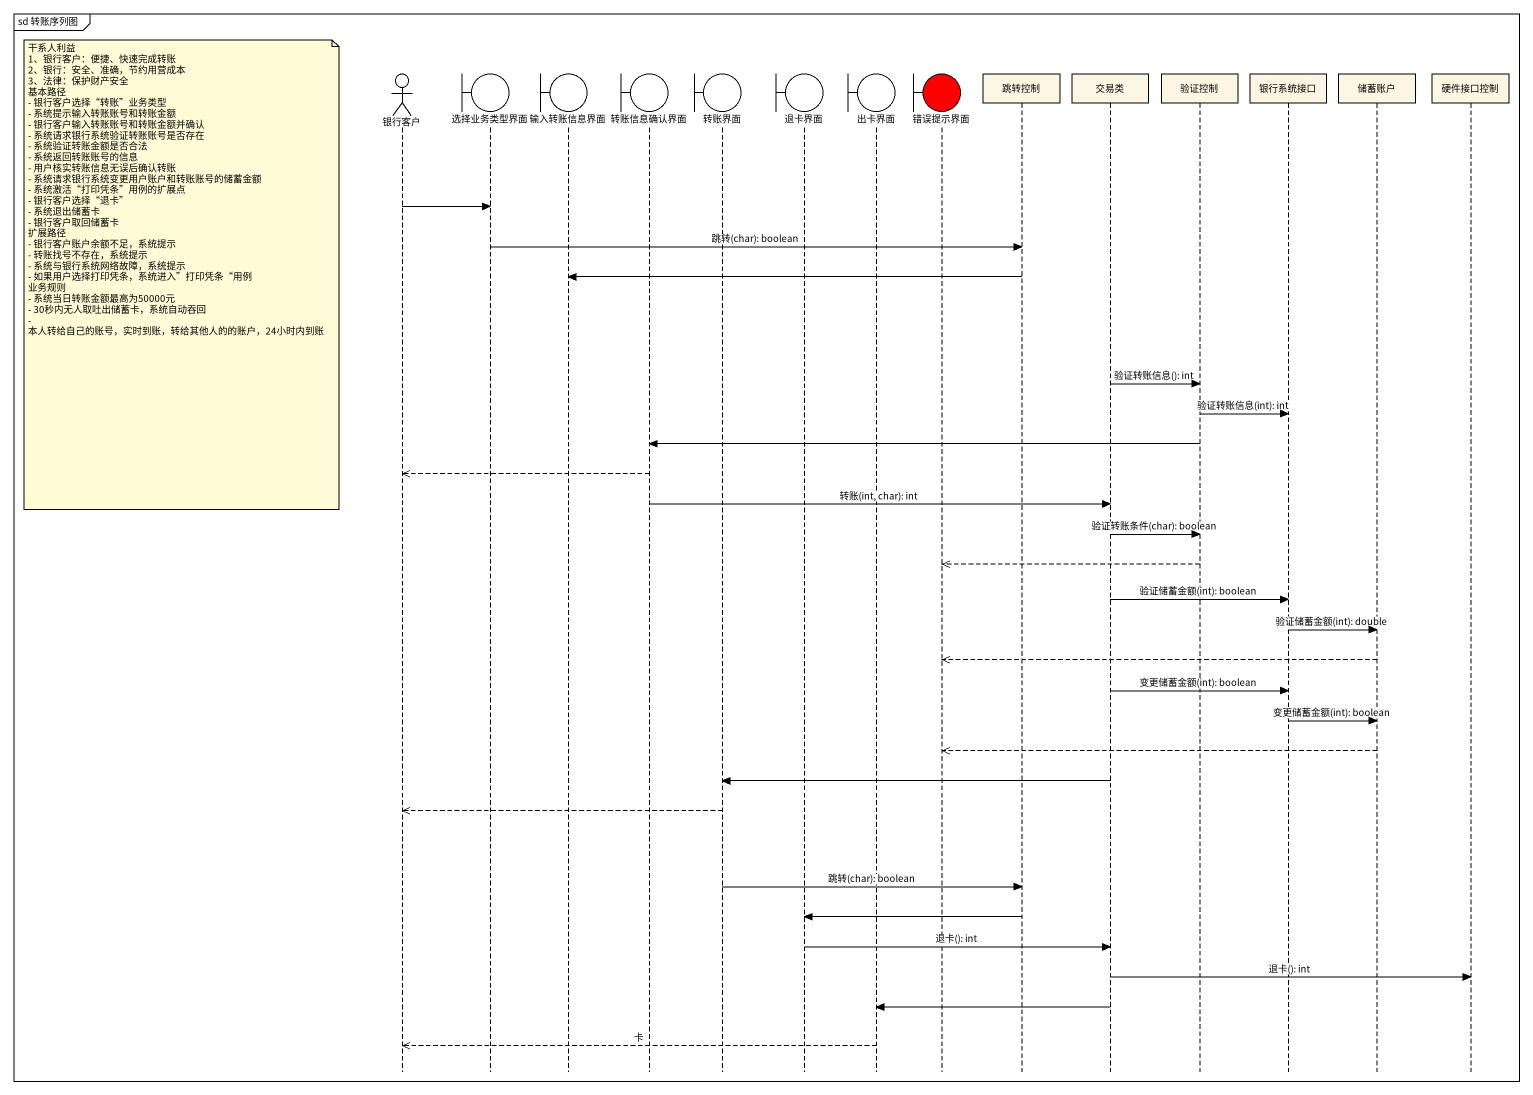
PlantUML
@startuml
mainframe sd 转账序列图
hide footbox
actor 银行客户
boundary 选择业务类型界面
boundary 输入转账信息界面
boundary 转账信息确认界面
boundary 转账界面
boundary 退卡界面
boundary 出卡界面
boundary 错误提示界面 #FF0000
participant 跳转控制
participant 交易类
participant 验证控制
participant 银行系统接口
participant 储蓄账户
participant 硬件接口控制

银行客户 -> 选择业务类型界面
选择业务类型界面 -> 跳转控制 : 跳转(char): boolean
note left of 银行客户
  干系人利益
  1、银行客户：便捷、快速完成转账
  2、银行：安全、准确，节约用营成本
  3、法律：保护财产安全
  基本路径
  - 银行客户选择“转账”业务类型
  - 系统提示输入转账账号和转账金额
  - 银行客户输入转账账号和转账金额并确认
  - 系统请求银行系统验证转账账号是否存在
  - 系统验证转账金额是否合法
  - 系统返回转账账号的信息
  - 用户核实转账信息无误后确认转账
  - 系统请求银行系统变更用户账户和转账账号的储蓄金额
  - 系统激活“打印凭条”用例的扩展点
  - 银行客户选择“退卡”
  - 系统退出储蓄卡
  - 银行客户取回储蓄卡
  扩展路径
  - 银行客户账户余额不足，系统提示
  - 转账找号不存在，系统提示
  - 系统与银行系统网络故障，系统提示
  - 如果用户选择打印凭条，系统进入”打印凭条“用例
  业务规则
  - 系统当日转账金额最高为50000元
  - 30秒内无人取吐出储蓄卡，系统自动吞回
  - 本人转给自己的账号，实时到账，转给其他人的的账户，24小时内到账
end note
跳转控制 -> 输入转账信息界面
交易类 -> 验证控制 : 验证转账信息(): int
验证控制 -> 银行系统接口 : 验证转账信息(int): int
验证控制 -> 转账信息确认界面
转账信息确认界面 -->> 银行客户
转账信息确认界面 -> 交易类 : 转账(int, char): int
交易类 -> 验证控制 : 验证转账条件(char): boolean
验证控制 -->> 错误提示界面
交易类 -> 银行系统接口 : 验证储蓄金额(int): boolean
银行系统接口 -> 储蓄账户 : 验证储蓄金额(int): double
储蓄账户 -->> 错误提示界面
交易类 -> 银行系统接口 : 变更储蓄金额(int): boolean
银行系统接口 -> 储蓄账户 : 变更储蓄金额(int): boolean
储蓄账户 -->> 错误提示界面
交易类 -> 转账界面
转账界面 -->> 银行客户
转账界面 -> 跳转控制 : 跳转(char): boolean
跳转控制 -> 退卡界面
退卡界面 -> 交易类 : 退卡(): int
交易类 -> 硬件接口控制 : 退卡(): int
交易类 -> 出卡界面
出卡界面 -->> 银行客户 : 卡
@enduml
